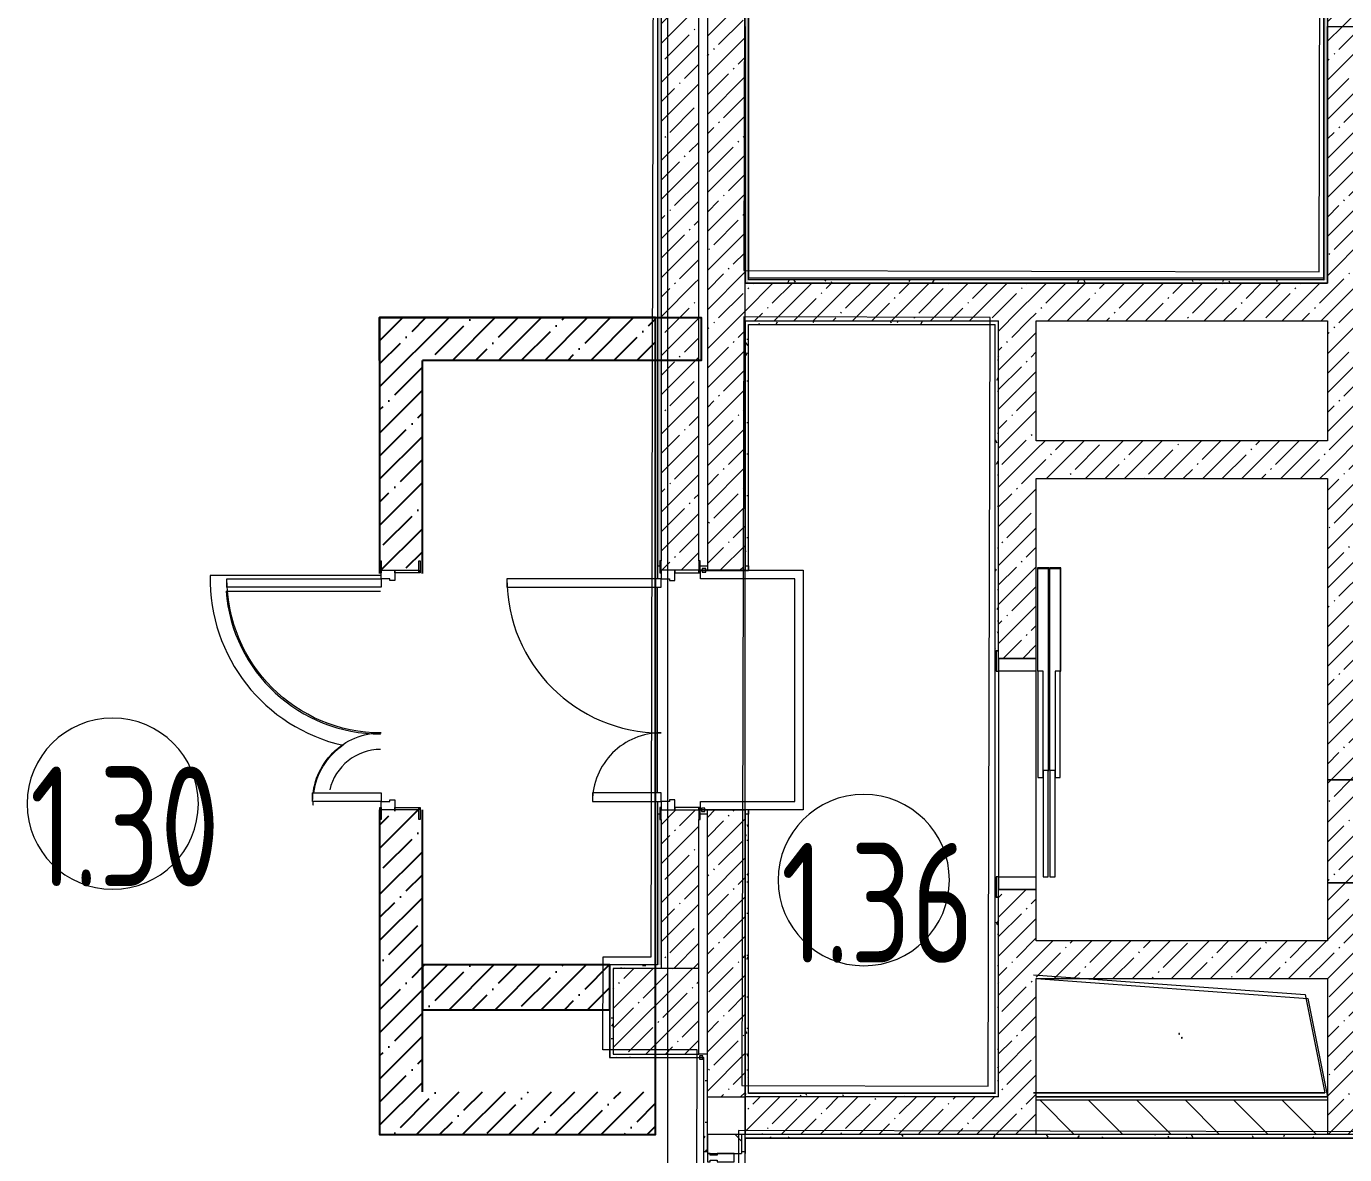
# Model space of a CAD drawing. Header units: millimetres. Extents: x -249154 to 415037, y -45458 to 354837.
# Drawn here: x 34630 to 42325, y 9976 to 16564 of the extents above; entities that cross this region are included whole.
import ezdxf

# ---------------------------------------------------------------- set-up
doc = ezdxf.new("R2010")
doc.units = ezdxf.units.MM
for name, color, linetype, lineweight in [('A-AREA-BNDY', 7, 'Continuous', 5), ('A-AREA-IDEN', 7, 'Continuous', 9), ('A-FLOR', 7, 'Continuous', 9), ('A-GENM', 7, 'Continuous', 9), ('A-GLAZ-CWMG', 7, 'Continuous', 9), ('A-GLAZ-CWMG-1', 7, 'Continuous', 20), ('A-WALL', 7, 'Continuous', 5), ('I-WALL', 7, 'Continuous', 5), ('S-COLS', 7, 'Continuous', 9), ('S-COLS-1', 7, 'Continuous', 5), ('S-STRS-MBND', 7, 'Continuous', 9), ('Оси', 7, 'Continuous', 9)]:
    doc.layers.add(name, color=color, linetype=linetype, lineweight=lineweight)
for name, color, linetype, lineweight, true_color in [('A-DOOR-1', 7, 'Continuous', 5, 0xc0c0c0), ('A-DOOR-FRAM-1', 7, 'Continuous', 5, 0xc0c0c0), ('A-WALL-1', 9, 'Continuous', 5, 0x808080), ('A-WALL-FNSH-1', 9, 'Continuous', 5, 0x808080)]:
    doc.layers.add(name, color=color, linetype=linetype, lineweight=lineweight, true_color=true_color)
doc.styles.add('СПДС', font='ГОСТ тип А.ttf', dxfattribs={"width": 0.9})
pattern_1 = [(45, (64.7, -136.06), (-114.04925, 114.04925), []), (45, (178.75, -136.06), (-114.04925, 114.04925), [201.612, -40.322, 6.706, -33.617])]
pattern_2 = [(135, (64.7, -136.06), (-141.4214, -141.4214), [])]
pattern_3 = [(0, (64.7, -136.06), (243.84, 60.96), [20.117, -162.763, 20.117, -162.763, -975.36]), (0, (64.7, -136.06), (243.84, 60.96), [-365.76, 20.117, -345.643, 20.117, -162.763, -426.72]), (0, (64.7, -136.06), (243.84, 60.96), [-914.4, 20.117, -101.803, 20.117, -284.683]), (120, (156.14, -105.58), (-174.71291, 180.691634), [20.117, -162.763, 20.117, -162.763, -975.36]), (120, (156.14, -105.58), (-174.71291, 180.691634), [-365.76, 20.117, -345.643, 20.117, -162.763, -426.72]), (120, (156.14, -105.58), (-174.71291, 180.691634), [-914.4, 20.117, -101.803, 20.117, -284.683]), (240, (186.62, 16.34), (-69.12709, -241.651634), [20.117, -162.763, 20.117, -162.763, -975.36]), (240, (186.62, 16.34), (-69.12709, -241.651634), [-365.76, 20.117, -345.643, 20.117, -162.763, -426.72]), (240, (186.62, 16.34), (-69.12709, -241.651634), [-914.4, 20.117, -101.803, 20.117, -284.683])]
pattern_4 = [(45, (-148707.42, -136.06), (-134.70384, 134.70384), []), (45, (-148572.72, -136.06), (-134.70384, 134.70384), [238.125, -47.625, 0, -47.625])]

# ---------------------------------------------------------------- blocks, each defined once
blk = doc.blocks.new('BSC_Колонна _Прямоугольная - 600х600-V41-Объем проектирования 1 этажа')
at = {"layer": 'S-COLS-1'}
h = blk.add_hatch(dxfattribs=at)
h.set_pattern_fill('FP_67', color=256, style=0, pattern_type=2)
h.set_pattern_definition([(45, (-42460, -17000), (-114.04925, 114.04925), []), (45, (-42345.95, -17000), (-114.04925, 114.04925), [201.613, -40.323, 6.706, -33.617])])
h.paths.add_polyline_path([(300, -300), (300, 300), (-300, 300), (-300, -300), (-60, -300)])
for p, q in [((300, 300), (-300, 300)), ((-300, 300), (-300, -300)), ((300, -300), (300, 300)), ((-300, -300), (300, -300))]:
    blk.add_line(p, q, dxfattribs=at)
blk = doc.blocks.new('110_Дверь_СКБ_2Ст - Д-2 1450x2100h_Лестничная клетка EIS60-31891763-Объем проектирования 1 этажа')
at = {"layer": 'A-DOOR-1'}
for p, q in [((662.5, 1010), (612.5, 1010)), ((612.5, 1010), (612.5, 110)), ((662.5, 110), (662.5, 1010)), ((-637.5, 510), (-637.5, 110)), ((-587.5, 510), (-637.5, 510)), ((-587.5, 110), (-587.5, 510)), ((-637.5, 110), (-587.5, 110)), ((612.5, 110), (662.5, 110))]:
    blk.add_line(p, q, dxfattribs=at)
for centre, radius, start, end in [((662.5, 110), 900, 90, 180), ((-637.5, 110), 400, 360, 90)]:
    blk.add_arc(centre, radius, start, end, dxfattribs=at)
at = {"layer": 'A-DOOR-FRAM-1'}
for p, q in [((-672.5, 118), (-742.5, 118)), ((-742.5, 118), (-742.5, 110)), ((-742.5, 110), (-672.5, 110)), ((-637.5, 110), (-687.5, 110)), ((-687.5, 110), (-687.5, 30)), ((-672.5, 110), (-672.5, 118)), ((-637.5, 60), (-637.5, 110)), ((662.5, 110), (662.5, 60)), ((712.5, 110), (662.5, 110)), ((767.5, 118), (697.5, 118)), ((697.5, 118), (697.5, 110)), ((697.5, 110), (767.5, 110)), ((712.5, 30), (712.5, 110)), ((767.5, 110), (767.5, 118)), ((-687.5, 30), (-627.5, 30)), ((-672.5, 30), (-687.5, 30)), ((-687.5, 30), (-687.5, -110)), ((-672.5, -110), (-672.5, 30)), ((-627.5, 60), (-637.5, 60)), ((-627.5, 30), (-627.5, 60)), ((662.5, 60), (652.5, 60)), ((652.5, 60), (652.5, 30)), ((652.5, 30), (712.5, 30)), ((712.5, 30), (697.5, 30)), ((697.5, 30), (697.5, -110)), ((712.5, -110), (712.5, 30)), ((-672.5, -110), (-742.5, -110)), ((-742.5, -110), (-742.5, -118)), ((-742.5, -118), (-672.5, -118)), ((-687.5, -110), (-672.5, -110)), ((-672.5, -118), (-672.5, -110)), ((697.5, -110), (712.5, -110)), ((767.5, -110), (697.5, -110)), ((697.5, -110), (697.5, -118)), ((697.5, -118), (767.5, -118)), ((767.5, -118), (767.5, -110))]:
    blk.add_line(p, q, dxfattribs=at)
blk = doc.blocks.new('BSC_Колонна _Прямоугольная - 500х500-V189-Объем проектирования 1 этажа')
at = {"layer": 'S-COLS-1'}
h = blk.add_hatch(dxfattribs=at)
h.set_pattern_fill('FP_180', color=256, style=0, pattern_type=2)
h.set_pattern_definition([(45, (-38240, -10950), (-114.04925, 114.04925), []), (45, (-38125.95, -10950), (-114.04925, 114.04925), [201.613, -40.323, 6.706, -33.617])])
h.paths.add_polyline_path([(250, -250), (250, 250), (-250, 250), (-250, -250), (10, -250)])
for p, q in [((250, 250), (-250, 250)), ((-250, 250), (-250, -250)), ((250, -250), (250, 250)), ((-250, -250), (250, -250))]:
    blk.add_line(p, q, dxfattribs=at)
blk = doc.blocks.new('GM_Отверстие прямоугольное _в плите_ - Отверстие-24275187-Объем проектирования 1 этажа')
at = {"layer": 'A-GENM'}
for p, q in [((-230, 735), (345, 850)), ((345, 850), (345, -850)), ((345, -850), (345, 850)), ((-345, -850), (-230, 735))]:
    blk.add_line(p, q, dxfattribs=at)
for start, end in [(360, 180), (180, 360)]:
    blk.add_arc((0, 0), 2.5, start, end, dxfattribs=at)
blk = doc.blocks.new('DOR_Дверь лифта - 1350х2050h-V197-Объем проектирования 1 этажа')
at = {"layer": 'A-DOOR-1'}
for p, q in [((-600, 125), (-720, 125)), ((-720, 125), (-720, 110)), ((-720, 110), (-600, 110)), ((-675, 110), (-675, -110)), ((-600, 110), (-675, 110)), ((-600, 110), (-600, 125)), ((600, 110), (-600, 110)), ((-600, 110), (-600, -110)), ((720, 125), (600, 125)), ((600, 125), (600, 110)), ((600, -110), (600, 110)), ((675, 110), (600, 110)), ((600, 110), (720, 110)), ((675, -110), (675, 110)), ((720, 110), (720, 125)), ((-675, -110), (-600, -110)), ((-600, -110), (600, -110)), ((-600, -150), (-600, -180)), ((20, -150), (-600, -150)), ((-20, -120), (-20, -150)), ((600, -120), (-20, -120)), ((-20, -150), (600, -150)), ((20, -180), (20, -150)), ((600, -110), (675, -110)), ((600, -150), (600, -120)), ((-600, -180), (20, -180)), ((-600, -190), (-600, -220)), ((20, -190), (-600, -190)), ((-600, -220), (20, -220)), ((-20, -220), (-20, -250)), ((600, -220), (-20, -220)), ((20, -220), (20, -190)), ((600, -250), (600, -220)), ((-20, -250), (600, -250))]:
    blk.add_line(p, q, dxfattribs=at)
at = {"layer": 'A-DOOR-FRAM-1'}
for p, q in [((600, -117), (600, -120)), ((1203, -117), (600, -117)), ((600, -120), (1200, -120)), ((1200, -120), (1200, -180)), ((1203, -183), (1203, -117)), ((1200, -180), (20, -180)), ((20, -180), (20, -183)), ((20, -183), (1203, -183)), ((1203, -187), (20, -187)), ((20, -187), (20, -190)), ((20, -190), (1200, -190)), ((1200, -190), (1200, -250)), ((1203, -253), (1203, -187)), ((600, -250), (600, -253)), ((1200, -250), (600, -250)), ((600, -253), (1203, -253))]:
    blk.add_line(p, q, dxfattribs=at)
blk = doc.blocks.new('Прямоугольный импост - Импост структурный с накладкой - 160мм Темный-32469899-Объем проектирования 1 этажа')
at = {"layer": 'A-GLAZ-CWMG-1'}
for p, q in [((0, 17), (-50, 17)), ((-50, 17), (-50, 0)), ((-50, 0), (-40, 0)), ((-40, 0), (-40, -40)), ((-10, -40), (-10, 0)), ((-10, 0), (0, 0)), ((0, 0), (0, 17)), ((-40, -40), (-50, -40)), ((-50, -40), (-50, -140)), ((0, -40), (-10, -40)), ((0, -140), (0, -40)), ((-50, -140), (0, -140))]:
    blk.add_line(p, q, dxfattribs=at)
blk = doc.blocks.new('Марка_Помещения - Номер-25198446-Объем проектирования 1 этажа')
at = {"layer": 'A-AREA-IDEN'}
for start, end in [(360, 180), (180, 360)]:
    blk.add_arc((0, 0), 2.5, start, end, dxfattribs=at)
blk = doc.blocks.new('GM_Отверстие прямоугольное _в плите_ - Отверстие-24275187-Объем проектирования 2 этажа')
at = {"layer": 'A-GENM'}
for p, q in [((-230, 735), (345, 850)), ((345, 850), (345, -850)), ((345, -850), (345, 850)), ((-345, -850), (-230, 735))]:
    blk.add_line(p, q, dxfattribs=at)
for start, end in [(360, 180), (180, 360)]:
    blk.add_arc((0, 0), 2.5, start, end, dxfattribs=at)
blk = doc.blocks.new('110_Дверь_СКБ_2Ст - Д-2 1450x2100h_Лестничная клетка EIS60-31576737-Объем проектирования 2 этажа')
at = {"layer": 'A-DOOR-1'}
for p, q in [((-637.5, 1010), (-637.5, 110)), ((-587.5, 1010), (-637.5, 1010)), ((-587.5, 110), (-587.5, 1010)), ((662.5, 510), (612.5, 510)), ((612.5, 510), (612.5, 110)), ((662.5, 110), (662.5, 510)), ((-637.5, 110), (-587.5, 110)), ((612.5, 110), (662.5, 110))]:
    blk.add_line(p, q, dxfattribs=at)
for centre, radius, start, end in [((-637.5, 110), 900, 0, 90), ((662.5, 110), 400, 90, 180)]:
    blk.add_arc(centre, radius, start, end, dxfattribs=at)
at = {"layer": 'A-DOOR-FRAM-1'}
for p, q in [((-672.5, 118), (-742.5, 118)), ((-742.5, 118), (-742.5, 110)), ((-742.5, 110), (-672.5, 110)), ((-637.5, 110), (-687.5, 110)), ((-687.5, 110), (-687.5, 30)), ((-672.5, 110), (-672.5, 118)), ((-637.5, 60), (-637.5, 110)), ((662.5, 110), (662.5, 60)), ((712.5, 110), (662.5, 110)), ((767.5, 118), (697.5, 118)), ((697.5, 118), (697.5, 110)), ((697.5, 110), (767.5, 110)), ((712.5, 30), (712.5, 110)), ((767.5, 110), (767.5, 118)), ((-687.5, 30), (-627.5, 30)), ((-672.5, 30), (-687.5, 30)), ((-687.5, 30), (-687.5, -110)), ((-672.5, -110), (-672.5, 30)), ((-627.5, 60), (-637.5, 60)), ((-627.5, 30), (-627.5, 60)), ((662.5, 60), (652.5, 60)), ((652.5, 60), (652.5, 30)), ((652.5, 30), (712.5, 30)), ((712.5, 30), (697.5, 30)), ((697.5, 30), (697.5, -110)), ((712.5, -110), (712.5, 30)), ((-672.5, -110), (-742.5, -110)), ((-742.5, -110), (-742.5, -118)), ((-742.5, -118), (-672.5, -118)), ((-687.5, -110), (-672.5, -110)), ((-672.5, -118), (-672.5, -110)), ((697.5, -110), (712.5, -110)), ((767.5, -110), (697.5, -110)), ((697.5, -110), (697.5, -118)), ((697.5, -118), (767.5, -118)), ((767.5, -118), (767.5, -110))]:
    blk.add_line(p, q, dxfattribs=at)

msp = doc.modelspace()

# ---------------------------------------------------------------- hatches: boundary and pattern name
at = {"linetype": 'ByBlock', "ltscale": 0.5}
h = msp.add_hatch(dxfattribs=at)
h.set_pattern_fill('ANSI35', color=256, scale=30)
h.set_pattern_definition(pattern_4)
h.paths.add_polyline_path([(36941.9, 14613.9), (38301.9, 14613.9), (38301.9, 14863.9), (36691.9, 14863.9), (36691.9, 14613.9), (36691.9, 13369.4), (36941.9, 13369.4)])
h = msp.add_hatch(dxfattribs=at)
h.set_pattern_fill('ANSI35', color=256, scale=30)
h.set_pattern_definition(pattern_4)
h.paths.add_polyline_path([(38033.7, 11083.9), (36941.9, 11083.9), (36941.9, 10822.6), (38033.7, 10822.6)], flags=17)
h.paths.add_polyline_path([(36941.9, 11988.9), (36691.9, 11988.9), (36691.9, 10093.9), (38301.9, 10093.9), (38301.9, 10343.9), (36941.9, 10343.9)])
at = {"layer": 'I-WALL'}
h = msp.add_hatch(dxfattribs=at)
h.set_pattern_fill('FP_1', color=256, style=0, pattern_type=2)
h.set_pattern_definition(pattern_1)
h.paths.add_polyline_path([(38554.7, 15063.9), (38554.7, 21439.2), (38334.7, 21439.2), (38334.7, 15063.9)])
h.paths.add_polyline_path([(38334.7, 22839.2), (38554.7, 22839.2), (38554.7, 23263.9), (38334.7, 23263.9), (38334.7, 22867.9)])
h = msp.add_hatch(dxfattribs=at)
h.set_pattern_fill('FP_1', color=256, style=0, pattern_type=2)
h.set_pattern_definition(pattern_1)
h.paths.add_polyline_path([(38824.7, 10313.9), (38822.6, 11988.9), (38604.7, 11988.9), (38604.7, 10313.9)])
h.paths.add_polyline_path([(38604.7, 13388.9), (38824.7, 13388.9), (38824.7, 21439.2), (38604.7, 21439.2), (38604.7, 14696.4)])
h.paths.add_polyline_path([(38744.7, 22839.2), (38824.7, 22839.2), (38824.7, 23284.2), (38604.7, 23284.2), (38604.7, 22839.2)])
h = msp.add_hatch(dxfattribs=at)
h.set_pattern_fill('FP_191', color=256, style=0, pattern_type=2)
h.set_pattern_definition(pattern_3)
h.paths.add_polyline_path([(38844.7, 15063.9), (38844.7, 21414.2), (38832.7, 21414.2), (38832.7, 21384.2), (38824.7, 21384.2), (38824.7, 15063.9)])
h.paths.add_polyline_path([(38844.7, 22864.2), (38844.7, 23242.9), (38824.7, 23243.9), (38826.3, 22894.2), (38832.7, 22894.2), (38832.7, 22864.2)])
h = msp.add_hatch(dxfattribs=at)
h.set_pattern_fill('FP_191', color=256, style=0, pattern_type=2)
h.set_pattern_definition(pattern_3)
h.paths.add_polyline_path([(42224.7, 15083.9), (42224.7, 23263.9), (42204.7, 23242.9), (42204.7, 15083.9)])
h.paths.add_polyline_path([(42204.7, 23243.9), (42224.7, 23263.9), (42204.7, 23263.9)])
h = msp.add_hatch(dxfattribs=at)
h.set_pattern_fill('FP_191', color=256, style=0, pattern_type=2)
h.set_pattern_definition(pattern_3)
h.paths.add_polyline_path([(38334.7, 11083.9), (38334, 11933.9), (38326.7, 11933.9), (38326.7, 11963.9), (38314.7, 11963.9), (38314.7, 11084.9)])
h.paths.add_polyline_path([(38326.7, 13413.9), (38326.7, 13443.9), (38334.7, 13443.9), (38334.7, 21459.2), (38314.7, 21459.2), (38314.7, 13413.9)])
h = msp.add_hatch(dxfattribs=at)
h.set_pattern_fill('FP_1', color=256, style=0, pattern_type=2)
h.set_pattern_definition(pattern_1)
h.paths.add_polyline_path([(42224.7, 15063.9), (42444.7, 15063.9), (42444.7, 16563.9), (42224.7, 16563.9), (42224.7, 15226.4)])
h = msp.add_hatch(dxfattribs=at)
h.set_pattern_fill('FP_191', color=256, style=0, pattern_type=2)
h.set_pattern_definition(pattern_3)
h.paths.add_polyline_path([(42224.7, 15063.9), (42224.7, 15083.9), (42204.7, 15083.9)])
h.paths.add_polyline_path([(42224.7, 15063.9), (42203.7, 15083.9), (38844.7, 15082.8), (38844.7, 15063.9), (42204.7, 15063.9)])
h = msp.add_hatch(dxfattribs=at)
h.set_pattern_fill('FP_1', color=256, style=0, pattern_type=2)
h.set_pattern_definition(pattern_1)
h.paths.add_polyline_path([(38554.7, 11063.9), (38554.7, 11988.9), (38334.7, 11988.9), (38334.7, 11063.9), (38500.8, 11063.9)])
h.paths.add_polyline_path([(38414.7, 13388.9), (38554.7, 13388.9), (38554.7, 15063.9), (38334.7, 15063.9), (38334.7, 13388.9), (38384.7, 13388.9)])
h = msp.add_hatch(dxfattribs=at)
h.set_pattern_fill('FP_1', color=256, style=0, pattern_type=2)
h.set_pattern_definition(pattern_1)
h.paths.add_polyline_path([(41953.4, 14843.9), (42444.7, 14843.9), (42444.7, 15063.9), (38824.7, 15063.9), (38824.7, 14843.9), (41120.8, 14843.9)])
h = msp.add_hatch(dxfattribs=at)
h.set_pattern_fill('FP_191', color=256, style=0, pattern_type=2)
h.set_pattern_definition(pattern_3)
h.paths.add_polyline_path([(38824.7, 10333.9), (38844.7, 10334), (38844.7, 11963.9), (38824.7, 11963.9), (38824.7, 10456.5)])
h.paths.add_polyline_path([(38824.7, 13413.9), (38844.7, 13413.9), (38843.7, 14823.9), (38824.7, 14843.9), (38824.7, 14696.4)])
h.paths.add_polyline_path([(38844.7, 14823.9), (38844.7, 14843.9), (38824.7, 14843.9)])
h = msp.add_hatch(dxfattribs=at)
h.set_pattern_fill('FP_191', color=256, style=0, pattern_type=2)
h.set_pattern_definition(pattern_3)
h.paths.add_polyline_path([(38857.7, 14823.9), (40304.7, 14823.9), (40304.7, 14843.9), (38844.7, 14843.9), (38844.7, 14823.9)])
h = msp.add_hatch(dxfattribs=at)
h.set_pattern_fill('FP_191', color=256, style=0, pattern_type=2)
h.set_pattern_definition(pattern_3)
h.paths.add_polyline_path([(40304.7, 10333.9), (40304.7, 11478.9), (40284.7, 11478.9), (40284.7, 10334.9)])
h.paths.add_polyline_path([(40304.7, 12918.9), (40304.7, 14823.9), (40284.7, 14822.9), (40284.7, 12918.9)])
h = msp.add_hatch(dxfattribs=at)
h.set_pattern_fill('FP_1', color=256, style=0, pattern_type=2)
h.set_pattern_definition(pattern_1)
h.paths.add_polyline_path([(40304.7, 14143.9), (40524.7, 14143.9), (40524.7, 14843.9), (40304.7, 14843.5), (40304.7, 14696.4)])
h = msp.add_hatch(dxfattribs=at)
h.set_pattern_fill('FP_1', color=256, style=0, pattern_type=2)
h.set_pattern_definition(pattern_1)
h.paths.add_polyline_path([(42444.7, 12163.9), (42444.7, 14843.9), (42224.7, 14843.9), (42224.7, 12163.9)])
h = msp.add_hatch(dxfattribs=at)
h.set_pattern_fill('FP_1', color=256, style=0, pattern_type=2)
h.set_pattern_definition(pattern_1)
h.paths.add_polyline_path([(40304.7, 10093.9), (40524.7, 10093.9), (40524.7, 11523.9), (40304.7, 11523.9), (40304.7, 10293.9)])
h.paths.add_polyline_path([(40304.7, 12873.9), (40524.7, 12873.9), (40524.7, 14143.9), (40304.7, 14143.9), (40304.7, 13413.9)])
h = msp.add_hatch(dxfattribs=at)
h.set_pattern_fill('FP_1', color=256, style=0, pattern_type=2)
h.set_pattern_definition(pattern_1)
h.paths.add_polyline_path([(42224.7, 13923.9), (42224.7, 14143.9), (40524.7, 14143.9), (40524.7, 13923.9), (41003.2, 13923.9)])
h = msp.add_hatch(dxfattribs=at)
h.set_pattern_fill('FP_1', color=256, style=0, pattern_type=2)
h.set_pattern_definition(pattern_1)
h.paths.add_polyline_path([(42444.7, 10093.9), (42444.7, 11563.9), (42224.7, 11563.9), (42224.7, 10093.9)])
h = msp.add_hatch(dxfattribs=at)
h.set_pattern_fill('FP_1', color=256, style=0, pattern_type=2)
h.set_pattern_definition(pattern_1)
h.paths.add_polyline_path([(40524.7, 11003.9), (42224.7, 11003.9), (42224.7, 11223.9), (40524.7, 11223.9), (40524.7, 11052.4)])
h = msp.add_hatch(dxfattribs=at)
h.set_pattern_fill('FP_191', color=256, style=0, pattern_type=2)
h.set_pattern_definition(pattern_3)
h.paths.add_polyline_path([(38054.7, 10563.9), (38054.7, 11083.9), (38034.7, 11083.9), (38034.7, 10563.9)])
h = msp.add_hatch(dxfattribs=at)
h.set_pattern_fill('FP_191', color=256, style=0, pattern_type=2)
h.set_pattern_definition(pattern_3)
h.paths.add_polyline_path([(38334.7, 11063.9), (38334.7, 11083.9), (38054.7, 11083.9), (38054.7, 11063.9), (38314.7, 11063.9)])
h = msp.add_hatch(dxfattribs=at)
h.set_pattern_fill('FP_191', color=256, style=0, pattern_type=2)
h.set_pattern_definition(pattern_3)
h.paths.add_polyline_path([(38583.7, 10543.9), (38583.7, 10563.9), (38034.7, 10563.9), (38034.7, 10543.9), (38554.7, 10543.9)])
h = msp.add_hatch(dxfattribs=at)
h.set_pattern_fill('FP_191', color=256, style=0, pattern_type=2)
h.set_pattern_definition(pattern_3)
h.paths.add_polyline_path([(38604.7, 7783.9), (38604.7, 7843.9), (38584.7, 7843.9), (38586.9, 7784.8), (38603.2, 7784)])
h.paths.add_polyline_path([(38584.7, 9993.9), (38604.7, 9993.9), (38604.7, 10563.9), (38584.7, 10563.9), (38584.7, 10073.9)])
h = msp.add_hatch(dxfattribs=at)
h.set_pattern_fill('FP_191', color=256, style=0, pattern_type=2)
h.set_pattern_definition(pattern_3)
h.paths.add_polyline_path([(38940.1, 10313.9), (40304.7, 10313.9), (40304.7, 10333.9), (38844.7, 10333), (38824.7, 10313.9), (38844.7, 10313.9)])
h.paths.add_polyline_path([(38824.7, 10313.9), (38844.7, 10333.9), (38824.7, 10333.9)])
h = msp.add_hatch(dxfattribs=at)
h.set_pattern_fill('FP_1', color=256, style=0, pattern_type=2)
h.set_pattern_definition(pattern_1)
h.paths.add_polyline_path([(40304.7, 10093.9), (40304.7, 10313.9), (38824.7, 10313.9), (38824.7, 10093.9), (40284.7, 10093.9)])
h = msp.add_hatch(dxfattribs=at)
h.set_pattern_fill('FP_23', color=256, style=0, pattern_type=2)
h.set_pattern_definition(pattern_2)
h.paths.add_polyline_path([(41003.2, 10093.9), (42224.7, 10093.9), (42224.7, 10293.9), (40524.7, 10293.9), (40524.7, 10093.9)])
h = msp.add_hatch(dxfattribs=at)
h.set_pattern_fill('FP_23', color=256, style=0, pattern_type=2)
h.set_pattern_definition(pattern_2)
h.paths.add_polyline_path([(38804.7, 7763.9), (38804.7, 7853.9), (38604.7, 7853.9), (38604.7, 7763.9)])
h.paths.add_polyline_path([(38604.7, 9983.9), (38804.7, 9983.9), (38804.7, 10093.9), (38604.7, 10093.9), (38604.7, 10073.9)])
h = msp.add_hatch(dxfattribs=at)
h.set_pattern_fill('FP_191', color=256, style=0, pattern_type=2)
h.set_pattern_definition(pattern_3)
h.paths.add_polyline_path([(42444.7, 10073.9), (42464.7, 10073.9), (42464.7, 10093.9), (38824.7, 10093.9), (38824.7, 10073.9), (42224.7, 10073.9)])
at = {"layer": 'S-COLS-1'}
h = msp.add_hatch(dxfattribs=at)
h.set_pattern_fill('FP_1', color=256, style=0, pattern_type=2)
h.set_pattern_definition(pattern_1)
h.paths.add_polyline_path([(42444.7, 11563.9), (42824.7, 11563.9), (42824.7, 12163.9), (42224.7, 12163.9), (42224.7, 11563.9)])

# ---------------------------------------------------------------- linework, layer by layer
at = {"linetype": 'ByBlock', "ltscale": 0.5}
for points in [[(36691.9, 11988.9), (36691.9, 10093.9), (38301.9, 10093.9), (38301.9, 14863.9), (36691.9, 14863.9), (36691.9, 13369.4)], [(36941.9, 14863.9), (36691.9, 14863.9), (36691.9, 13369.4)], [(36691.9, 14613.9), (36691.9, 14613.9), (36691.9, 14863.9), (38567.8, 14863.9), (38567.8, 14613.9), (36941.9, 14613.9)], [(36941.9, 13369.4), (36941.9, 14613.9)], [(36691.9, 11988.9), (36691.9, 10093.9), (36941.9, 10093.9)], [(36941.9, 10343.9), (36941.9, 11988.9)]]:
    msp.add_lwpolyline(points, dxfattribs=at)
msp.add_lwpolyline([(38034.7, 11083.9), (36941.9, 11083.9), (36941.9, 10822.6), (38034.7, 10822.6)], close=True, dxfattribs=at)
at = {"layer": 'A-AREA-BNDY', "flags": 128}
for points in [[(41740.7, 23280.6), (38836.7, 23287.4), (38817.6, 15139.4), (42175.6, 15131.5), (42190.1, 21315.1), (41811.1, 21315.9), (41736.1, 21316.1), (41739.8, 22876.6)], [(28087.4, 10813.1), (28066.4, 10813.1), (28059.5, 7854.6), (30229.5, 7849.5), (30229.4, 7811.5), (32729.4, 7805.7), (32729.5, 7843.7), (38538.5, 7830), (38544.9, 10588), (37994.9, 10589.3), (37996.2, 11131.3), (38276.2, 11130.7), (38303.9, 22912.6), (37674.4, 22914.1), (37531.9, 22914.4), (37044.9, 22915.6), (37044.9, 22916.6), (35244.9, 22920.8), (35244.9, 22919.8), (34757.9, 22920.9), (34615.4, 22921.3), (34285.9, 22922.1), (34264.2, 13678.1), (28094.2, 13692.6)], [(40255, 14864), (38817, 14867.4), (38806.4, 10379.4), (40244.4, 10376)]]:
    msp.add_lwpolyline(points, close=True, dxfattribs=at)
msp.add_lwpolyline([(48014.8, 11586.8), (45959.3, 11591.6), (45957.4, 10770.6), (42427.4, 10778.9), (42425.8, 10108.9), (38785.8, 10117.5), (38780.5, 7829.5), (65299.4, 7767.2)], dxfattribs=at)
at = {"layer": 'A-FLOR'}
for p, q in [((38314.7, 21414.2), (38314.7, 13338.9)), ((38844.7, 14823.9), (40284.7, 14823.9)), ((38844.7, 13413.9), (38844.7, 14822.9)), ((40284.7, 10334.9), (40284.7, 14822.9)), ((38314.7, 13413.9), (38326.7, 13413.9)), ((38562.7, 13413.9), (38604.7, 13413.9)), ((38824.7, 13413.9), (38844.7, 13413.9)), ((36697.4, 13357.1), (35702.6, 13357.1)), ((38564.7, 13338.9), (38564.7, 13388.9)), ((38564.7, 13388.9), (38575.2, 13388.9)), ((39114.7, 13338.9), (38564.7, 13338.9)), ((38595.2, 13388.9), (38604.7, 13388.9)), ((38824.7, 13388.9), (39164.7, 13388.9)), ((39114.7, 12038.9), (39114.7, 13338.9)), ((39164.7, 13388.9), (39164.7, 11988.9)), ((35795.1, 13267.1), (36697.4, 13267.1)), ((38314.7, 12088.9), (38314.7, 13288.9)), ((38314.7, 12038.9), (38314.7, 11084.9)), ((38564.7, 11988.9), (38564.7, 12038.9)), ((38564.7, 12038.9), (39114.7, 12038.9)), ((38326.7, 11963.9), (38314.7, 11963.9)), ((38604.7, 11963.9), (38562.7, 11963.9)), ((38570.2, 11988.9), (38564.7, 11988.9)), ((38604.7, 11988.9), (38590.2, 11988.9)), ((39164.7, 11988.9), (38824.7, 11988.9)), ((38844.7, 11963.9), (38824.7, 11963.9)), ((38844.7, 10333.9), (38844.7, 11963.9)), ((38314.7, 11083.9), (38034.7, 11083.9)), ((38034.7, 11083.9), (38034.7, 10543.9)), ((38034.7, 10543.9), (38559.2, 10543.9)), ((38579.2, 10543.9), (38583.7, 10543.9)), ((38584.7, 7784.9), (38584.7, 10543.9)), ((40284.7, 10333.9), (38845.7, 10333.9)), ((38824.7, 10073.9), (42464.7, 10073.9))]:
    msp.add_line(p, q, dxfattribs=at)
for centre, radius, start, end in [((36697.4, 13337.1), 995, 178.8489, 257.32946), ((36697.4, 13337.1), 995, 178.8489, 257.32946), ((36697.4, 13337.1), 905, 184.43687, 270), ((36697.4, 13337.1), 905, 184.43687, 270), ((36697.4, 12037.1), 395, 123.54048, 172.44578), ((36697.4, 12037.1), 395, 123.54048, 172.44578), ((36697.4, 12037.1), 305, 90, 166.9573), ((36697.4, 12037.1), 305, 90, 166.9573), ((36697.4, 12037.1), 395, 179.72597, 183.07201), ((36697.4, 12037.1), 395, 179.72597, 183.07201)]:
    msp.add_arc(centre, radius, start, end, dxfattribs=at)
at = {"layer": 'A-WALL'}
for p, q in [((42204.7, 15083.9), (42204.7, 23242.9)), ((42224.7, 15063.9), (38824.7, 15063.9)), ((38844.7, 14822.9), (38844.7, 14823.9)), ((40284.7, 14823.9), (40284.7, 14822.9)), ((38845.7, 10333.9), (38844.7, 10333.9)), ((40284.7, 10334.9), (40284.7, 10333.9)), ((38824.7, 10073.9), (38824.7, 9993.9))]:
    msp.add_line(p, q, dxfattribs=at)
at = {"layer": 'A-WALL-1'}
for p, q in [((38334.7, 21439.2), (38334.7, 13443.9)), ((38554.7, 13443.9), (38554.7, 21439.2)), ((38604.7, 21384.2), (38604.7, 13388.9)), ((38824.7, 15063.9), (38824.7, 21384.2)), ((38844.7, 15083.9), (38844.7, 18062)), ((42224.7, 16563.9), (42224.7, 15063.9)), ((42203.7, 15083.9), (38844.7, 15083.9)), ((38824.7, 14843.9), (40304.7, 14843.9)), ((38824.7, 14843.9), (38824.7, 13388.9)), ((40304.7, 12873.9), (40304.7, 14843.9)), ((40524.7, 14843.9), (42224.7, 14843.9)), ((40524.7, 14143.9), (40524.7, 14843.9)), ((42224.7, 14843.9), (42224.7, 14143.9)), ((42224.7, 14143.9), (40524.7, 14143.9)), ((40524.7, 12873.9), (40524.7, 13923.9)), ((40524.7, 13923.9), (42224.7, 13923.9)), ((42224.7, 13923.9), (42224.7, 12163.9)), ((40284.7, 12918.9), (40304.7, 12918.9)), ((40304.7, 12873.9), (40524.7, 12873.9)), ((42224.7, 12163.9), (42444.7, 12163.9)), ((38334.7, 11933.9), (38334.7, 11063.9)), ((38554.7, 11063.9), (38554.7, 11933.9)), ((38604.7, 9993.9), (38604.7, 11988.9)), ((38824.7, 11988.9), (38824.7, 10093.9)), ((42224.7, 11563.9), (42224.7, 11223.9)), ((42444.7, 11563.9), (42224.7, 11563.9)), ((40304.7, 11478.9), (40284.7, 11478.9)), ((40524.7, 11523.9), (40304.7, 11523.9)), ((40304.7, 10313.9), (40304.7, 11523.9)), ((40524.7, 11223.9), (40524.7, 11523.9)), ((42224.7, 11223.9), (40524.7, 11223.9)), ((38314.7, 11084.9), (38314.7, 11083.9)), ((40524.7, 11003.9), (42224.7, 11003.9)), ((40524.7, 10093.9), (40524.7, 11003.9)), ((42224.7, 11003.9), (42224.7, 10093.9)), ((38604.7, 10563.9), (38554.7, 10563.9)), ((38583.7, 10543.9), (38584.7, 10543.9)), ((38604.7, 10313.9), (38824.7, 10313.9)), ((40304.7, 10313.9), (38824.7, 10313.9)), ((42224.7, 10293.9), (40524.7, 10293.9)), ((38604.7, 10093.9), (38604.7, 9983.9)), ((42444.7, 10093.9), (38604.7, 10093.9)), ((38804.7, 10093.9), (38804.7, 9983.9)), ((38584.7, 9993.9), (38604.7, 9993.9)), ((38604.7, 9983.9), (38804.7, 9983.9)), ((38804.7, 9993.9), (38824.7, 9993.9))]:
    msp.add_line(p, q, dxfattribs=at)
at = {"layer": 'A-WALL-FNSH-1'}
for p, q in [((38313.7, 21439.2), (38313.7, 13388.9)), ((38844.7, 15084.4), (38845.7, 15084.4)), ((38845.7, 15084.4), (38845.7, 15093.9)), ((38845.7, 14822.9), (40283.7, 14822.9)), ((38845.7, 13388.9), (38845.7, 14822.9)), ((40283.7, 14822.9), (40283.7, 12873.9)), ((38575.2, 13397.9), (38575.2, 13377.9)), ((38595.2, 13397.9), (38575.2, 13397.9)), ((38595.2, 13377.9), (38595.2, 13397.9)), ((38844.7, 13413.9), (38844.7, 13387.9)), ((38313.7, 13388.9), (38314.7, 13388.9)), ((38824.7, 13388.9), (38562.7, 13388.9)), ((38562.7, 13387.9), (38844.7, 13387.9)), ((38575.2, 13377.9), (38595.2, 13377.9)), ((40283.7, 12873.9), (40284.7, 12873.9)), ((38314.7, 11988.9), (38313.7, 11988.9)), ((38313.7, 11988.9), (38313.7, 11084.9)), ((38844.7, 11989.9), (38562.7, 11989.9)), ((38562.7, 11988.9), (38824.7, 11988.9)), ((38590.2, 11999.9), (38570.2, 11999.9)), ((38570.2, 11999.9), (38570.2, 11979.9)), ((38570.2, 11979.9), (38590.2, 11979.9)), ((38590.2, 11979.9), (38590.2, 11999.9)), ((38844.7, 11989.9), (38844.7, 11963.9)), ((38845.7, 10334.9), (38845.7, 11988.9)), ((40284.7, 11523.9), (40283.7, 11523.9)), ((40283.7, 11523.9), (40283.7, 10334.9)), ((38033.7, 11084.9), (38033.7, 10542.9)), ((38313.7, 11084.9), (38033.7, 11084.9)), ((38033.7, 10542.9), (38583.7, 10542.9)), ((38559.2, 10552.9), (38559.2, 10532.9)), ((38579.2, 10552.9), (38559.2, 10552.9)), ((38579.2, 10543.9), (38559.2, 10543.9)), ((38579.2, 10532.9), (38579.2, 10552.9)), ((38583.7, 9983.9), (38583.7, 10543.9)), ((38559.2, 10532.9), (38579.2, 10532.9)), ((40283.7, 10334.9), (38845.7, 10334.9)), ((38825.7, 10072.9), (42465.7, 10072.9)), ((38825.7, 9983.9), (38825.7, 10072.9)), ((38583.7, 9983.9), (38584.7, 9983.9)), ((38824.7, 9993.9), (38824.7, 9983.9)), ((38824.7, 9983.9), (38825.7, 9983.9))]:
    msp.add_line(p, q, dxfattribs=at)
at = {"layer": 'I-WALL'}
for p, q in [((42203.7, 15083.9), (42203.7, 22828.9)), ((38845.7, 18312.3), (38845.7, 15093.9)), ((42203.7, 15093.9), (38844.7, 15093.9)), ((38845.7, 15094.9), (42203.7, 15094.9)), ((42203.7, 15083.9), (42204.7, 15083.9))]:
    msp.add_line(p, q, dxfattribs=at)
at = {"layer": 'S-COLS-1'}
for p, q in [((42744.7, 12163.9), (42224.7, 12163.9)), ((42224.7, 12163.9), (42224.7, 11563.9)), ((42224.7, 11563.9), (42744.7, 11563.9))]:
    msp.add_line(p, q, dxfattribs=at)
at = {"layer": 'S-STRS-MBND'}
for p, q in [((38824.7, 16563.9), (38824.7, 15063.9)), ((42224.7, 15063.9), (42224.7, 16563.9)), ((38824.7, 15063.9), (42224.7, 15063.9))]:
    msp.add_line(p, q, dxfattribs=at)
at = {"layer": 'Оси'}
for points in [[(38374.7, -2042.3), (38374.7, 2957.7), (38374.7, 18641.7), (38374.7, 23641.7)], [(39706.1, -2042.3), (39706.1, -1322.8), (38824.7, -759.5), (38824.7, 4240.5), (38824.7, 10063.9), (38824.7, 15063.9)]]:
    msp.add_lwpolyline(points, dxfattribs=at)

# ---------------------------------------------------------------- block references
at = {"layer": 'A-AREA-IDEN', "xscale": 199.9999999999999, "yscale": 199.9999999999999, "zscale": 199.9999999999999}
for p in [(35133.9, 12025.5), (39517.9, 11579.3)]:
    msp.add_blockref('Марка_Помещения - Номер-25198446-Объем проектирования 1 этажа', p, dxfattribs=at)
at = {"layer": 'A-DOOR-1', "xscale": -1, "rotation": 90.00000000000007}
msp.add_blockref('110_Дверь_СКБ_2Ст - Д-2 1450x2100h_Лестничная клетка EIS60-31576737-Объем проектирования 2 этажа', (36810.8, 12701.4), dxfattribs=at)
at = {"layer": 'A-DOOR-1'}
for name, p, rotation in [('110_Дверь_СКБ_2Ст - Д-2 1450x2100h_Лестничная клетка EIS60-31891763-Объем проектирования 1 этажа', (38444.7, 12676.4), 89.99999999999991), ('DOR_Дверь лифта - 1350х2050h-V197-Объем проектирования 1 этажа', (40414.7, 12198.9), 90)]:
    msp.add_blockref(name, p, dxfattribs=dict(at, rotation=rotation))
at = {"layer": 'A-GENM'}
for name, p, rotation in [('GM_Отверстие прямоугольное _в плите_ - Отверстие-24275187-Объем проектирования 2 этажа', (41358.9, 10681.5), 269.9999999999999), ('GM_Отверстие прямоугольное _в плите_ - Отверстие-24275187-Объем проектирования 1 этажа', (41374.7, 10658.9), 269.9999999999998)]:
    msp.add_blockref(name, p, dxfattribs=dict(at, rotation=rotation))
at = {"layer": 'A-GLAZ-CWMG', "rotation": 89.99999999999993}
msp.add_blockref('Прямоугольный импост - Импост структурный с накладкой - 160мм Темный-32469899-Объем проектирования 1 этажа', (38621.7, 9983.9), dxfattribs=at)
at = {"layer": 'S-COLS'}
for name, p in [('BSC_Колонна _Прямоугольная - 600х600-V41-Объем проектирования 1 этажа', (42524.7, 16863.9)), ('BSC_Колонна _Прямоугольная - 500х500-V189-Объем проектирования 1 этажа', (38304.7, 10813.9))]:
    msp.add_blockref(name, p, dxfattribs=at)

# ---------------------------------------------------------------- texts
at = {"layer": 'A-AREA-IDEN', "char_height": 700, "width": 1212.151, "attachment_point": 1, "style": 'СПДС'}
for s, insert in [('1.30', (34650.1, 12242.6)), ('1.36', (39034.2, 11796.5))]:
    msp.add_mtext(s, dxfattribs=dict(at, insert=insert))

doc.saveas('drawing.dxf')
